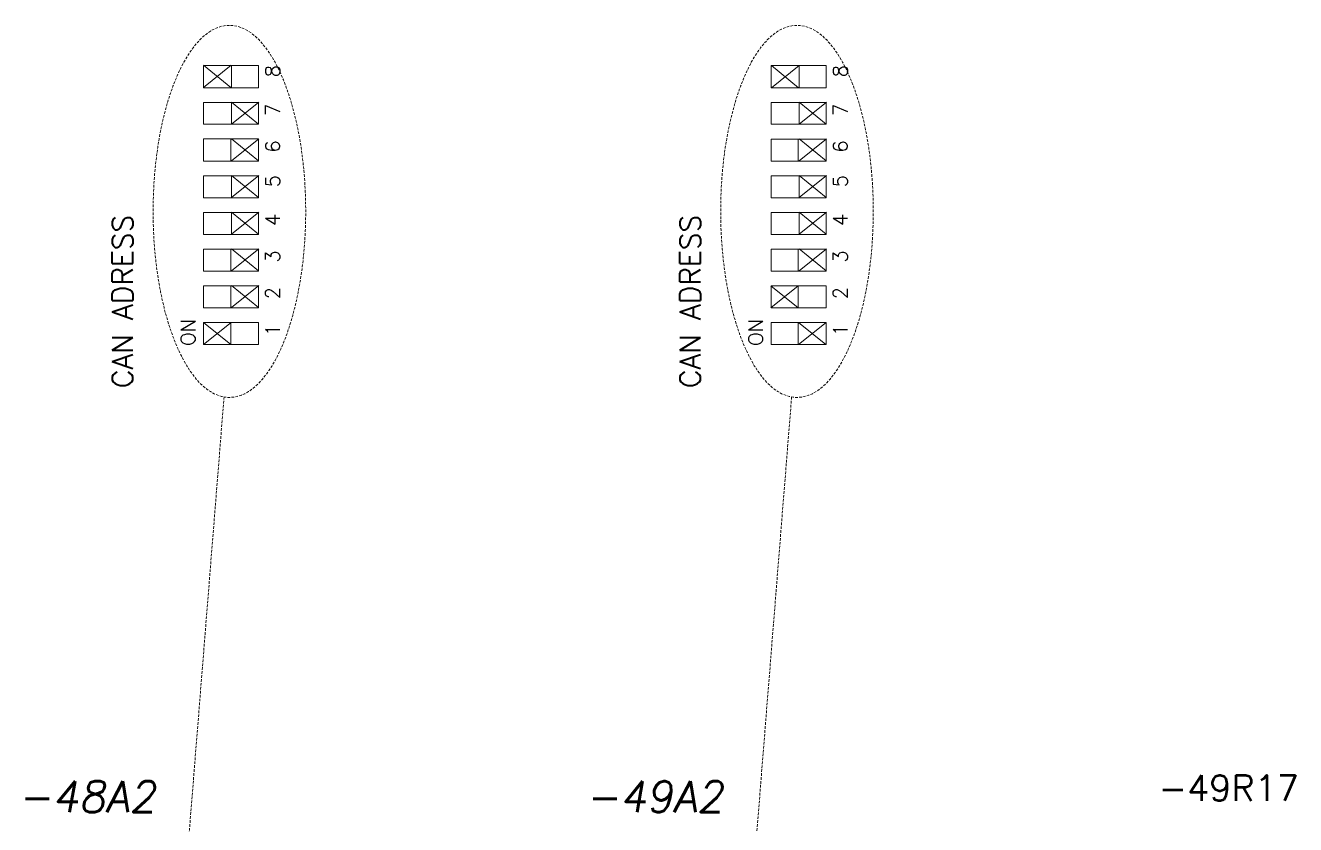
# Model space of a CAD drawing. Extents: x -2993 to 3661, y -4147 to -1441.
# Drawn here: x 1959.6 to 2082.6, y -3571.8 to -3494.3 of the extents above; entities that cross this region are included whole.
import ezdxf
from ezdxf.enums import TextEntityAlignment as Align

# ---------------------------------------------------------------- set-up
doc = ezdxf.new("R2010")
doc.units = 0
doc.header["$LTSCALE"] = 0.1
doc.header["$MEASUREMENT"] = 0
doc.linetypes.add('DASHED', pattern=[19.05, 12.7, -6.35])
doc.layers.get('0').update_dxf_attribs({"linetype": 'CONTINUOUS'})
doc.styles.get("Standard").update_dxf_attribs({"font": 'simplex.shx'})

msp = doc.modelspace()

# ---------------------------------------------------------------- linework, layer by layer
at = {"lineweight": 13}
for p, q in [((1976.83, -3500.32), (1979.49, -3498.18)), ((1976.83, -3498.18), (1979.46, -3500.32)), ((2031.86, -3500.35), (2034.53, -3498.21)), ((2031.86, -3498.21), (2034.49, -3500.35)), ((1979.53, -3503.87), (1982.19, -3501.74)), ((1979.53, -3501.74), (1982.16, -3503.87)), ((2034.53, -3503.88), (2037.19, -3501.74)), ((2034.53, -3501.74), (2037.16, -3503.88)), ((1979.53, -3507.43), (1982.19, -3505.3)), ((1979.53, -3505.3), (1982.16, -3507.43)), ((2034.53, -3507.43), (2037.19, -3505.3)), ((2034.53, -3505.3), (2037.16, -3507.43)), ((1979.53, -3510.99), (1982.19, -3508.85)), ((1979.53, -3508.85), (1982.16, -3510.99)), ((2034.53, -3510.99), (2037.19, -3508.86)), ((2034.53, -3508.86), (2037.16, -3510.99)), ((1979.53, -3514.54), (1982.19, -3512.41)), ((1979.53, -3512.41), (1982.16, -3514.54)), ((2034.53, -3514.54), (2037.19, -3512.41)), ((2034.53, -3512.41), (2037.16, -3514.54)), ((1979.53, -3518.1), (1982.19, -3515.96)), ((1979.53, -3515.96), (1982.16, -3518.1)), ((2034.53, -3518.1), (2037.19, -3515.97)), ((2034.53, -3515.97), (2037.16, -3518.1)), ((1979.53, -3521.65), (1982.19, -3519.52)), ((1979.53, -3519.52), (1982.16, -3521.65)), ((2031.79, -3521.68), (2034.46, -3519.55)), ((2031.79, -3519.55), (2034.43, -3521.68)), ((1976.83, -3525.24), (1979.49, -3523.1)), ((1979.49, -3523.1), (1976.83, -3523.1)), ((1976.83, -3523.1), (1979.46, -3525.24)), ((2034.49, -3525.24), (2037.16, -3523.11)), ((2034.49, -3523.11), (2037.13, -3525.24))]:
    msp.add_line(p, q, dxfattribs=at)
at = {"linetype": 'Continuous', "lineweight": 13}
for p, q in [((1976.83, -3498.21), (1976.83, -3500.35)), ((1982.16, -3498.21), (1976.83, -3498.21)), ((1979.53, -3500.35), (1979.53, -3498.21)), ((1982.16, -3500.35), (1982.16, -3498.21)), ((2031.83, -3498.21), (2031.83, -3500.35)), ((2037.16, -3498.21), (2031.83, -3498.21)), ((2034.53, -3500.35), (2034.53, -3498.21)), ((2037.16, -3500.35), (2037.16, -3498.21)), ((2037.16, -3500.35), (2037.16, -3498.21)), ((1976.83, -3500.35), (1982.16, -3500.35)), ((2031.83, -3500.35), (2037.16, -3500.35)), ((2031.83, -3500.35), (2037.16, -3500.35)), ((1982.16, -3501.77), (1976.83, -3501.77)), ((1976.83, -3501.77), (1976.83, -3503.9)), ((1979.53, -3503.9), (1979.53, -3501.77)), ((1982.16, -3503.9), (1982.16, -3501.77)), ((2037.16, -3501.77), (2031.83, -3501.77)), ((2031.83, -3501.77), (2031.83, -3503.9)), ((2037.16, -3501.77), (2031.83, -3501.77)), ((2034.53, -3503.9), (2034.53, -3501.77)), ((2037.16, -3503.9), (2037.16, -3501.77)), ((2037.16, -3503.9), (2037.16, -3501.77)), ((1976.83, -3503.9), (1982.16, -3503.9)), ((2031.83, -3503.9), (2037.16, -3503.9)), ((2031.83, -3503.9), (2037.16, -3503.9)), ((1976.83, -3507.46), (1976.83, -3505.32)), ((1976.83, -3505.32), (1982.16, -3505.32)), ((1979.46, -3507.46), (1979.46, -3505.32)), ((1982.16, -3505.32), (1982.16, -3507.46)), ((2031.83, -3507.46), (2031.83, -3505.33)), ((2031.83, -3505.33), (2037.16, -3505.33)), ((2031.83, -3505.33), (2037.16, -3505.33)), ((2034.46, -3507.46), (2034.46, -3505.33)), ((2037.16, -3505.33), (2037.16, -3507.46)), ((2037.16, -3505.33), (2037.16, -3507.46)), ((1982.16, -3507.46), (1976.83, -3507.46)), ((2037.16, -3507.46), (2031.83, -3507.46)), ((2037.16, -3507.46), (2031.83, -3507.46)), ((1976.83, -3508.88), (1976.83, -3511.01)), ((1982.16, -3508.88), (1976.83, -3508.88)), ((1979.53, -3511.01), (1979.53, -3508.88)), ((1982.16, -3511.01), (1982.16, -3508.88)), ((2031.83, -3508.88), (2031.83, -3511.02)), ((2037.16, -3508.88), (2031.83, -3508.88)), ((2037.16, -3508.88), (2031.83, -3508.88)), ((2034.53, -3511.02), (2034.53, -3508.88)), ((2037.16, -3511.02), (2037.16, -3508.88)), ((2037.16, -3511.02), (2037.16, -3508.88)), ((1976.83, -3511.01), (1982.16, -3511.01)), ((2031.83, -3511.02), (2037.16, -3511.02)), ((2031.83, -3511.02), (2037.16, -3511.02)), ((1982.16, -3512.44), (1976.83, -3512.44)), ((1976.83, -3512.44), (1976.83, -3514.57)), ((1979.53, -3514.57), (1979.53, -3512.44)), ((1982.16, -3514.57), (1982.16, -3512.44)), ((2037.16, -3512.44), (2031.83, -3512.44)), ((2031.83, -3512.44), (2031.83, -3514.57)), ((2037.16, -3512.44), (2031.83, -3512.44)), ((2034.53, -3514.57), (2034.53, -3512.44)), ((2037.16, -3514.57), (2037.16, -3512.44)), ((2037.16, -3514.57), (2037.16, -3512.44)), ((1976.83, -3514.57), (1982.16, -3514.57)), ((2031.83, -3514.57), (2037.16, -3514.57)), ((2031.83, -3514.57), (2037.16, -3514.57)), ((1976.83, -3518.13), (1976.83, -3515.99)), ((1976.83, -3515.99), (1982.16, -3515.99)), ((1979.46, -3518.13), (1979.46, -3515.99)), ((1982.16, -3515.99), (1982.16, -3518.13)), ((2031.83, -3518.13), (2031.83, -3515.99)), ((2031.83, -3515.99), (2037.16, -3515.99)), ((2031.83, -3515.99), (2037.16, -3515.99)), ((2034.46, -3518.13), (2034.46, -3515.99)), ((2037.16, -3515.99), (2037.16, -3518.13)), ((2037.16, -3515.99), (2037.16, -3518.13)), ((1982.16, -3518.13), (1976.83, -3518.13)), ((2037.16, -3518.13), (2031.83, -3518.13)), ((2037.16, -3518.13), (2031.83, -3518.13)), ((1976.83, -3519.55), (1982.16, -3519.55)), ((1976.83, -3521.68), (1976.83, -3519.55)), ((1979.46, -3521.68), (1979.46, -3519.55)), ((1982.16, -3519.55), (1982.16, -3521.68)), ((2031.83, -3519.55), (2037.16, -3519.55)), ((2031.83, -3521.68), (2031.83, -3519.55)), ((2031.83, -3519.55), (2037.16, -3519.55)), ((2034.46, -3521.68), (2034.46, -3519.55)), ((2037.16, -3519.55), (2037.16, -3521.68)), ((2037.16, -3519.55), (2037.16, -3521.68)), ((1982.16, -3521.68), (1976.83, -3521.68)), ((2037.16, -3521.68), (2031.83, -3521.68)), ((2037.16, -3521.68), (2031.83, -3521.68)), ((1976.83, -3523.1), (1982.16, -3523.1)), ((1976.83, -3525.24), (1976.83, -3523.1)), ((1979.46, -3525.24), (1979.46, -3523.1)), ((1982.16, -3523.1), (1982.16, -3525.24)), ((2031.83, -3523.11), (2037.16, -3523.11)), ((2031.83, -3525.24), (2031.83, -3523.11)), ((2031.83, -3523.11), (2037.16, -3523.11)), ((2034.46, -3525.24), (2034.46, -3523.11)), ((2037.16, -3523.11), (2037.16, -3525.24)), ((2037.16, -3523.11), (2037.16, -3525.24)), ((1982.16, -3525.24), (1976.83, -3525.24)), ((2037.16, -3525.24), (2031.83, -3525.24)), ((2037.16, -3525.24), (2031.83, -3525.24))]:
    msp.add_line(p, q, dxfattribs=at)
at = {"linetype": 'DASHED', "lineweight": 13, "ltscale": 0.2}
for p, q in [((1978.81, -3530.32), (1973.41, -3597.89)), ((2033.81, -3530.33), (2028.41, -3597.89))]:
    msp.add_line(p, q, dxfattribs=at)
at = {"linetype": 'DASHED', "lineweight": 13, "ltscale": 0.2, "extrusion": (0, 0, -1)}
for centre in [(1979.33, -3512.34), (2034.33, -3512.34)]:
    msp.add_ellipse(centre, major_axis=(0, 18.03), ratio=0.410157, dxfattribs=at)

# ---------------------------------------------------------------- texts
at = {"linetype": 'Continuous', "lineweight": 13}
for s, p in [('8', (1984.23, -3499.34)), ('8', (2039.23, -3499.34)), ('7', (1984.23, -3503.09)), ('7', (2039.23, -3503.09)), ('6', (1984.23, -3506.65)), ('6', (2039.23, -3506.65)), ('5', (1984.23, -3510)), ('5', (2039.23, -3510.01)), ('4', (1984.23, -3513.76)), ('4', (2039.23, -3513.76)), ('3', (1984.23, -3517.31)), ('3', (2039.23, -3517.32)), ('2', (1984.23, -3520.87)), ('2', (2039.23, -3520.87)), ('ON', (1976.03, -3525.37)), ('1', (1984.23, -3524.43)), ('ON', (2031.03, -3525.37)), ('1', (2039.23, -3524.43))]:
    msp.add_text(s, height=1.4, rotation=90, dxfattribs=at).set_placement(p)
at = {"lineweight": 13}
for p in [(1969.98, -3529.46), (2024.98, -3529.46)]:
    msp.add_text('CAN ADRESS', height=2, rotation=90, dxfattribs=at).set_placement(p)
msp.add_text('-49R17', height=2.5, dxfattribs=at).set_placement((2076.16, -3569.47), align=Align.CENTER)
at = {"lineweight": 13, "oblique": 10}
for s, p in [('-48A2', (1965.51, -3570.56)), ('-49A2', (2020.51, -3570.56))]:
    msp.add_text(s, height=3, dxfattribs=at).set_placement(p, align=Align.CENTER)

doc.saveas('drawing.dxf')
